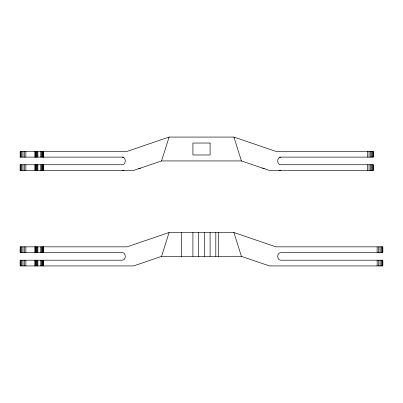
<?xml version="1.0" encoding="UTF-8"?>
<svg xmlns="http://www.w3.org/2000/svg" width="403" height="403" viewBox="0 0 403 403"><rect width="100%" height="100%" fill="white"/><g stroke="black" fill="none" stroke-linecap="round" stroke-linejoin="round"><path stroke-width="0.6" d="M122.28 157.115C126.31 157.195 126.31 164.676 122.28 164.751L20.15 164.751L20.15 170.479L133.554 170.479L161.573 160.933L169.079 137.075L233.921 137.075L275.949 151.392L373.304 151.392L373.304 157.115L279.47 157.115M161.573 256.384L169.079 232.521L233.921 232.521L275.949 246.838L382.85 246.838L382.85 252.565L280.72 252.565C276.69 252.641 276.69 260.126 280.72 260.202L382.85 260.202L382.85 265.925L269.446 265.925L241.427 256.384L161.573 256.384L133.554 265.925L20.15 265.925L20.15 260.202L122.28 260.202C126.31 260.126 126.31 252.641 122.28 252.565L20.15 252.565L20.15 246.838L127.051 246.838L169.079 232.521M169.079 137.075L127.051 151.392L20.15 151.392L20.15 157.115L123.53 157.115M280.72 157.115C276.69 157.195 276.69 164.676 280.72 164.751L373.304 164.751L373.304 170.479L269.446 170.479L241.427 160.933L161.573 160.933M122.28 170.479L124.094 170.242M138.637 168.363L140.451 168.132M262.549 168.132L264.363 168.363M278.906 170.242L280.72 170.479M233.921 137.075L241.427 160.933M233.921 232.521L241.427 256.384M382.654 246.838L382.654 252.565M382.654 260.202L382.654 265.925M382.084 246.838L382.084 252.565M382.084 260.202L382.084 265.925M381.173 246.838L381.173 252.565M381.173 260.202L381.173 265.925M379.989 246.838L379.989 252.565M379.989 260.202L379.989 265.925M378.603 246.838L378.603 252.565M378.603 260.202L378.603 265.925M377.122 246.838L377.122 252.565M377.122 260.202L377.122 265.925M373.113 151.392L373.113 157.115M373.113 164.751L373.113 170.479M372.538 151.392L372.538 157.115M372.538 164.751L372.538 170.479M371.626 151.392L371.626 157.115M371.626 164.751L371.626 170.479M370.443 151.392L370.443 157.115M370.443 164.751L370.443 170.479M369.062 151.392L369.062 157.115M369.062 164.751L369.062 170.479M367.576 151.392L367.576 157.115M367.576 164.751L367.576 170.479M218.683 232.521L218.683 256.384M215.817 232.521L215.817 256.384M210.089 232.521L210.089 256.384M204.361 232.521L204.361 256.384M198.639 232.521L198.639 256.384M192.911 232.521L192.911 256.384M181.456 232.521L181.456 256.384M43.605 151.392L43.605 157.115M43.605 164.751L43.605 170.479M43.605 246.838L43.605 252.565M43.605 260.202L43.605 265.925M43.509 151.392L43.509 157.115M43.509 164.751L43.509 170.479M43.509 246.838L43.509 252.565M43.509 260.202L43.509 265.925M43.222 151.392L43.222 157.115M43.222 164.751L43.222 170.479M43.222 246.838L43.222 252.565M43.222 260.202L43.222 265.925M42.768 151.392L42.768 157.115M42.768 164.751L42.768 170.479M42.768 246.838L42.768 252.565M42.768 260.202L42.768 265.925M42.174 151.392L42.174 157.115M42.174 164.751L42.174 170.479M42.174 246.838L42.174 252.565M42.174 260.202L42.174 265.925M41.484 151.392L41.484 157.115M41.484 164.751L41.484 170.479M41.484 246.838L41.484 252.565M41.484 260.202L41.484 265.925M40.743 151.392L40.743 157.115M40.743 164.751L40.743 170.479M40.743 246.838L40.743 252.565M40.743 260.202L40.743 265.925M37.877 151.392L37.877 157.115M37.877 164.751L37.877 170.479M37.877 246.838L37.877 252.565M37.877 260.202L37.877 265.925M37.136 151.392L37.136 157.115M37.136 164.751L37.136 170.479M37.136 246.838L37.136 252.565M37.136 260.202L37.136 265.925M36.446 151.392L36.446 157.115M36.446 164.751L36.446 170.479M36.446 246.838L36.446 252.565M36.446 260.202L36.446 265.925M35.857 151.392L35.857 157.115M35.857 164.751L35.857 170.479M35.857 246.838L35.857 252.565M35.857 260.202L35.857 265.925M35.399 151.392L35.399 157.115M35.399 164.751L35.399 170.479M35.399 246.838L35.399 252.565M35.399 260.202L35.399 265.925M35.111 151.392L35.111 157.115M35.111 164.751L35.111 170.479M35.111 246.838L35.111 252.565M35.111 260.202L35.111 265.925M35.016 151.392L35.016 157.115M35.016 164.751L35.016 170.479M35.016 246.838L35.016 252.565M35.016 260.202L35.016 265.925M25.878 151.392L25.878 157.115M25.878 164.751L25.878 170.479M25.878 246.838L25.878 252.565M25.878 260.202L25.878 265.925M24.397 151.392L24.397 157.115M24.397 164.751L24.397 170.479M24.397 246.838L24.397 252.565M24.397 260.202L24.397 265.925M23.011 151.392L23.011 157.115M23.011 164.751L23.011 170.479M23.011 246.838L23.011 252.565M23.011 260.202L23.011 265.925M21.827 151.392L21.827 157.115M21.827 164.751L21.827 170.479M21.827 246.838L21.827 252.565M21.827 260.202L21.827 265.925M20.916 151.392L20.916 157.115M20.916 164.751L20.916 170.479M20.916 246.838L20.916 252.565M20.916 260.202L20.916 265.925M20.346 151.392L20.346 157.115M20.346 164.751L20.346 170.479M20.346 246.838L20.346 252.565M20.346 260.202L20.346 265.925M210.089 143.04L192.911 143.04L192.911 154.969L210.089 154.969L210.089 143.04"/></g></svg>
